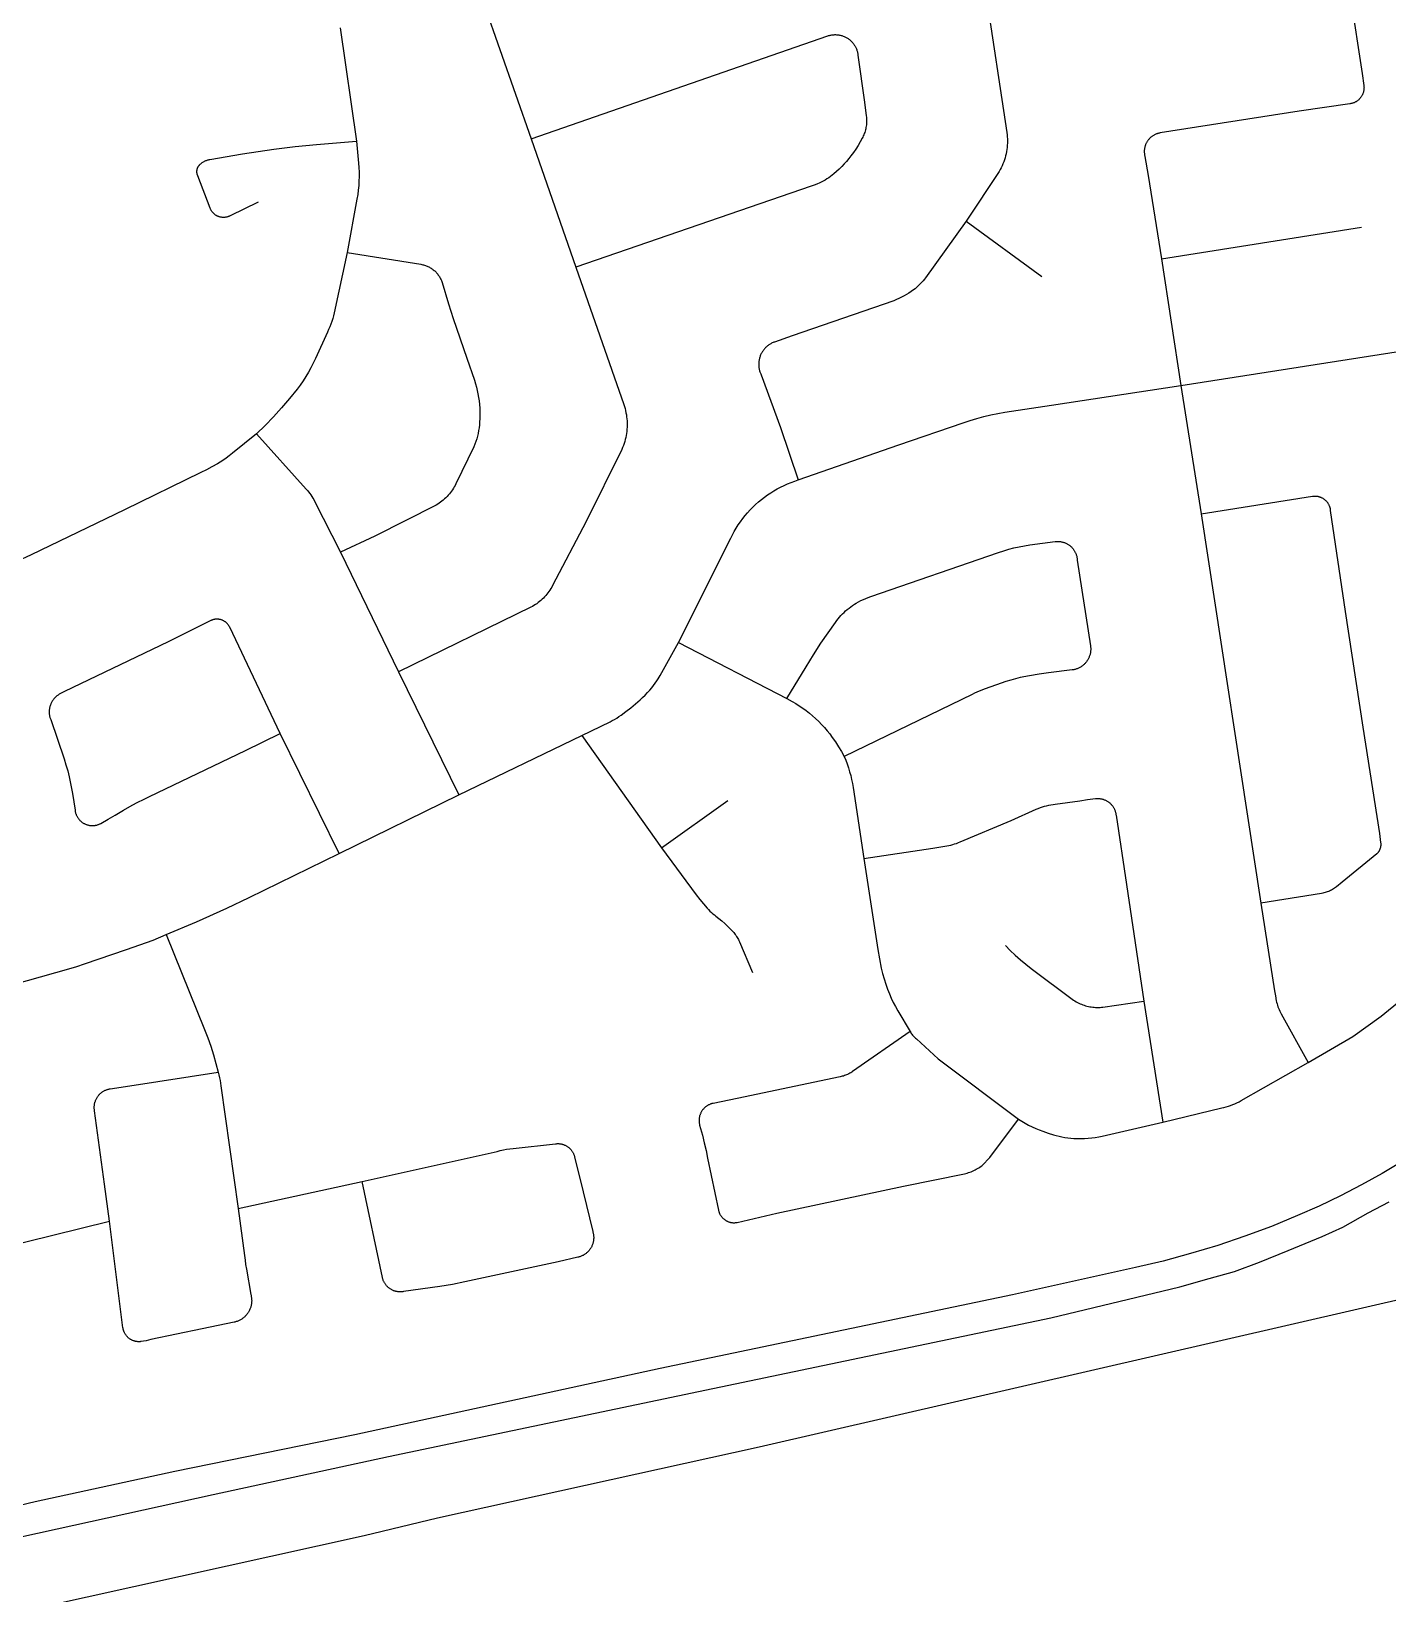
# Model space of a CAD drawing. Header units: inches. Extents: x 326453 to 344102, y 4677180 to 4689621.
# Drawn here: x 342122 to 343051, y 4684364 to 4685435 of the extents above; entities that cross this region are included whole.
import ezdxf

# ---------------------------------------------------------------- set-up
doc = ezdxf.new("R2010")
doc.units = ezdxf.units.IN
doc.header["$MEASUREMENT"] = 0
doc.layers.add('Street_Centreline', color=7, linetype='Continuous')

msp = doc.modelspace()

# ---------------------------------------------------------------- linework, layer by layer
at = {"layer": 'Street_Centreline'}
for p, q in [((342432.032, 4685452.822), (342464.2036, 4685361.1516)), ((342333.38, 4685437.1656), (342344.4979, 4685359.5758)), ((342464.2036, 4685361.1516), (342494.6827, 4685273.224)), ((342762.1961, 4685304.6384), (342814.0327, 4685266.8272)), ((342895.9964, 4685278.9508), (343032.9939, 4685300.5646)), ((342895.9964, 4685278.9508), (342909.1884, 4685192.0452)), ((342909.1884, 4685192.0452), (343080.9186, 4685218.9087)), ((342909.1884, 4685192.0452), (342923.0387, 4685104.2061)), ((342923.0387, 4685104.2061), (342964.049, 4684837.6146)), ((342333.5727, 4685077.909), (342373.2097, 4684995.9173)), ((342565.036, 4685015.9908), (342639.3914, 4684977.6542)), ((342373.2097, 4684995.9173), (342414.7488, 4684911.6456)), ((342332.6032, 4684871.649), (342292.2438, 4684953.7929)), ((342414.7488, 4684911.6456), (342498.9724, 4684952.4135)), ((342498.9724, 4684952.4135), (342553.416, 4684875.4123)), ((342332.6032, 4684871.649), (342414.7488, 4684911.6456)), ((342553.416, 4684875.4123), (342598.8614, 4684907.8787)), ((342883.8242, 4684770.2869), (342896.9713, 4684687.3991)), ((342620.3477, 4684465.1136), (343518.4096, 4684672.169)), ((342263.5059, 4684628.3954), (342348.4793, 4684646.7374)), ((342085.2819, 4684597.341), (342175.3448, 4684619.6608))]:
    msp.add_line(p, q, dxfattribs=at)
for points in [[(342761.1479, 4685555.7912), (342790.0187, 4685365.398), (342790.1901, 4685363.9565), (342790.3118, 4685362.5099), (342790.3836, 4685361.0599), (342790.4055, 4685359.6084), (342790.3773, 4685358.1569), (342790.2991, 4685356.7073), (342790.1711, 4685355.2612), (342789.9933, 4685353.8204), (342789.7661, 4685352.3866), (342789.4895, 4685350.9615), (342789.1641, 4685349.5467), (342788.7901, 4685348.144), (342788.368, 4685346.755), (342787.8983, 4685345.3813), (342787.3816, 4685344.0247), (342786.8185, 4685342.6866), (342786.2096, 4685341.3688), (342785.5557, 4685340.0727), (342784.8576, 4685338.7999), (342762.1961, 4685304.6384)], [(343017.4715, 4685510.2631), (343033.4487, 4685405.9584), (343034.5788, 4685397.6324), (343034.6237, 4685397.252), (343034.6555, 4685396.8703), (343034.6741, 4685396.4877), (343034.6795, 4685396.1046), (343034.6716, 4685395.7217), (343034.6506, 4685395.3392), (343034.6163, 4685394.9577), (343034.5689, 4685394.5776), (343034.5083, 4685394.1993), (343034.4348, 4685393.8234), (343034.3483, 4685393.4502), (343034.249, 4685393.0803), (343034.137, 4685392.7139), (343034.0124, 4685392.3517), (343033.8753, 4685391.994), (343033.726, 4685391.6413), (343033.5646, 4685391.2939), (343033.3913, 4685390.9523), (343033.2063, 4685390.6168), (343033.0098, 4685390.288), (343032.8021, 4685389.9661), (343032.5834, 4685389.6517), (343032.354, 4685389.3449), (343032.1141, 4685389.0463), (343031.864, 4685388.7561), (343031.6041, 4685388.4747), (343031.3346, 4685388.2025), (343031.0559, 4685387.9397), (343030.7683, 4685387.6867), (343030.4721, 4685387.4438), (343030.1677, 4685387.2113), (343029.8555, 4685386.9894), (343029.5357, 4685386.7784), (343029.2089, 4685386.5786), (343028.8754, 4685386.3902), (343028.5355, 4685386.2134), (343028.1898, 4685386.0485), (343027.8386, 4685385.8956), (343027.4823, 4685385.7549), (343027.1214, 4685385.6266), (343026.7562, 4685385.5109), (343026.3873, 4685385.4078), (343026.015, 4685385.3175), (343025.6399, 4685385.2402), (343025.2622, 4685385.1758), (343024.8826, 4685385.1245), (342990.3205, 4685380.0432), (342895.0512, 4685365.1374), (342894.6163, 4685365.0617), (342894.1843, 4685364.9711), (342893.7556, 4685364.8658), (342893.3307, 4685364.7459), (342892.9103, 4685364.6114), (342892.4947, 4685364.4627), (342892.0844, 4685364.2998), (342891.6799, 4685364.1229), (342891.2818, 4685363.9323), (342890.8904, 4685363.7282), (342890.5062, 4685363.5107), (342890.1297, 4685363.2802), (342889.7613, 4685363.037), (342889.4015, 4685362.7813), (342889.0507, 4685362.5134), (342888.7092, 4685362.2336), (342888.3775, 4685361.9423), (342888.056, 4685361.6398), (342887.7451, 4685361.3265), (342887.4451, 4685361.0027), (342887.1563, 4685360.6688), (342886.8792, 4685360.3252), (342886.614, 4685359.9723), (342886.361, 4685359.6105), (342886.1206, 4685359.2403), (342885.893, 4685358.8621), (342885.6785, 4685358.4763), (342885.4773, 4685358.0833), (342885.2898, 4685357.6837), (342885.116, 4685357.2779), (342884.9562, 4685356.8664), (342884.8107, 4685356.4497), (342884.6795, 4685356.0282), (342884.5628, 4685355.6024), (342884.4608, 4685355.173), (342884.3735, 4685354.7402), (342884.3012, 4685354.3048), (342884.2437, 4685353.8671), (342884.2014, 4685353.4277), (342884.1741, 4685352.9871), (342884.1619, 4685352.5458), (342884.1648, 4685352.1044), (342884.1829, 4685351.6633), (342884.2161, 4685351.2232), (342884.2643, 4685350.7844), (342884.3275, 4685350.3475), (342884.4057, 4685349.913), (342884.4987, 4685349.4815), (342884.6065, 4685349.0534), (342886.7767, 4685335.9321), (342895.9964, 4685278.9508)], [(342464.2036, 4685361.1516), (342667.4253, 4685431.6392), (342667.9382, 4685431.8071), (342668.4565, 4685431.9572), (342668.9797, 4685432.0892), (342669.5072, 4685432.203), (342670.0383, 4685432.2984), (342670.5724, 4685432.3754), (342671.1088, 4685432.4338), (342671.647, 4685432.4735), (342672.1862, 4685432.4946), (342672.7258, 4685432.4969), (342673.2652, 4685432.4806), (342673.8036, 4685432.4455), (342674.3406, 4685432.3918), (342674.8753, 4685432.3195), (342675.4073, 4685432.2287), (342675.9357, 4685432.1195), (342676.4601, 4685431.9921), (342676.9797, 4685431.8465), (342677.4939, 4685431.683), (342678.0022, 4685431.5018), (342678.5039, 4685431.3031), (342678.9984, 4685431.0871), (342679.4851, 4685430.854), (342679.9634, 4685430.6043), (342680.4328, 4685430.338), (342680.8927, 4685430.0557), (342681.3425, 4685429.7576), (342681.7816, 4685429.4441), (342682.2097, 4685429.1155), (342682.6261, 4685428.7723), (342683.0304, 4685428.4149), (342683.422, 4685428.0436), (342683.8005, 4685427.659), (342684.1654, 4685427.2615), (342684.5163, 4685426.8516), (342684.8528, 4685426.4298), (342685.1745, 4685425.9965), (342685.481, 4685425.5523), (342685.7718, 4685425.0978), (342686.0468, 4685424.6335), (342686.3054, 4685424.1599), (342686.5475, 4685423.6777), (342686.7728, 4685423.1873), (342686.9808, 4685422.6894), (342687.1715, 4685422.1846), (342687.3446, 4685421.6735), (342687.4998, 4685421.1567), (342687.6371, 4685420.6348), (342687.7561, 4685420.1085), (342687.8568, 4685419.5784), (342687.9391, 4685419.0451), (342688.0028, 4685418.5092), (342692.6157, 4685386.1644), (342693.7622, 4685376.793), (342693.8539, 4685375.9218), (342693.9159, 4685375.0479), (342693.9483, 4685374.1725), (342693.951, 4685373.2965), (342693.924, 4685372.4208), (342693.8673, 4685371.5466), (342693.7811, 4685370.6748), (342693.6653, 4685369.8065), (342693.5201, 4685368.9425), (342693.3458, 4685368.084), (342693.1425, 4685367.2319), (342692.9103, 4685366.3872), (342692.6497, 4685365.5508), (342692.3609, 4685364.7237), (342692.0442, 4685363.9069), (342691.7001, 4685363.1013), (342691.3288, 4685362.3079), (342690.9308, 4685361.5274), (342689.5492, 4685359.0255), (342688.0884, 4685356.5689), (342686.5497, 4685354.1604), (342684.9349, 4685351.8023), (342683.2454, 4685349.497), (342681.7431, 4685347.5787), (342680.1801, 4685345.7094), (342678.5582, 4685343.8911), (342676.8791, 4685342.1255), (342675.1443, 4685340.4145), (342673.3557, 4685338.7599), (342671.5152, 4685337.1632), (342670.3686, 4685336.2327), (342669.1915, 4685335.3412), (342667.985, 4685334.4898), (342666.7506, 4685333.6793), (342665.4897, 4685332.9109), (342664.2037, 4685332.1852), (342662.894, 4685331.5031), (342661.5621, 4685330.8654), (342660.2096, 4685330.2729), (342658.8379, 4685329.7261), (342657.4487, 4685329.2257), (342656.0434, 4685328.7722), (342494.6827, 4685273.224)], [(342277.1392, 4685317.8389), (342257.933, 4685308.386), (342257.6338, 4685308.2349), (342257.3294, 4685308.0943), (342257.0204, 4685307.9642), (342256.7071, 4685307.8448), (342256.3899, 4685307.7364), (342256.0691, 4685307.6389), (342255.7452, 4685307.5526), (342255.4184, 4685307.4776), (342255.0893, 4685307.4138), (342254.7581, 4685307.3614), (342254.4254, 4685307.3205), (342254.0914, 4685307.2912), (342253.7566, 4685307.2733), (342253.4214, 4685307.2671), (342253.0862, 4685307.2724), (342252.7513, 4685307.2892), (342252.4173, 4685307.3176), (342252.0844, 4685307.3576), (342251.7531, 4685307.409), (342251.4238, 4685307.4718), (342251.0968, 4685307.5459), (342250.7726, 4685307.6313), (342250.4515, 4685307.7278), (342250.134, 4685307.8353), (342249.8203, 4685307.9537), (342249.511, 4685308.0829), (342249.2062, 4685308.2227), (342248.9065, 4685308.3729), (342248.6122, 4685308.5334), (342248.3235, 4685308.704), (342248.0409, 4685308.8844), (342247.7647, 4685309.0744), (342247.4953, 4685309.2739), (342247.2329, 4685309.4825), (342246.9778, 4685309.7001), (342246.7304, 4685309.9264), (342246.491, 4685310.1611), (342246.2598, 4685310.4038), (342246.0371, 4685310.6545), (342245.8232, 4685310.9126), (342245.6183, 4685311.178), (342245.4228, 4685311.4503), (342245.2367, 4685311.7292), (342245.0604, 4685312.0144), (342244.894, 4685312.3054), (342244.7378, 4685312.6021), (342244.5919, 4685312.9039), (342244.4565, 4685313.2106), (342244.3317, 4685313.5218), (342235.8367, 4685335.8247), (342235.7421, 4685336.0382), (342235.6549, 4685336.2548), (342235.5752, 4685336.4743), (342235.5031, 4685336.6964), (342235.4387, 4685336.9209), (342235.3821, 4685337.1474), (342235.3333, 4685337.3758), (342235.2924, 4685337.6057), (342235.2594, 4685337.8369), (342235.2344, 4685338.069), (342235.2174, 4685338.3019), (342235.2085, 4685338.5353), (342235.2076, 4685338.7688), (342235.2147, 4685339.0022), (342235.2299, 4685339.2352), (342235.2531, 4685339.4676), (342235.2843, 4685339.699), (342235.3234, 4685339.9292), (342235.3705, 4685340.1579), (342235.4254, 4685340.3849), (342235.4881, 4685340.6098), (342235.5584, 4685340.8325), (342235.6365, 4685341.0526), (342235.722, 4685341.2699), (342235.815, 4685341.4841), (342235.9153, 4685341.6949), (342236.0228, 4685341.9022), (342236.1374, 4685342.1057), (342236.2589, 4685342.3051), (342236.3872, 4685342.5002), (342236.5222, 4685342.6908), (342236.6636, 4685342.8766), (342236.8114, 4685343.0574), (342236.9653, 4685343.233), (342237.1251, 4685343.4032), (342237.2907, 4685343.5679), (342237.4619, 4685343.7267), (342237.8127, 4685344.0304), (342238.1736, 4685344.3221), (342238.5441, 4685344.6013), (342238.924, 4685344.8679), (342239.3126, 4685345.1213), (342239.7097, 4685345.3615), (342240.1146, 4685345.588), (342240.527, 4685345.8006), (342240.9464, 4685345.9991), (342241.3723, 4685346.1833), (342241.8042, 4685346.3529), (342242.2417, 4685346.5077), (342242.6841, 4685346.6476), (342243.131, 4685346.7724), (342243.5819, 4685346.8819), (342244.0362, 4685346.9761), (342266.4927, 4685350.8163), (342287.9634, 4685354.09), (342302.5006, 4685355.7826), (342317.0681, 4685357.1918), (342344.4979, 4685359.5758)], [(342344.4979, 4685359.5758), (342345.9034, 4685344.471), (342346.1474, 4685341.3943), (342346.284, 4685338.311), (342346.3131, 4685335.2248), (342346.2347, 4685332.1395), (342346.0488, 4685329.0588), (342345.7556, 4685325.9865), (342345.3556, 4685322.9262), (342344.8493, 4685319.8817), (342338.0936, 4685283.2244)], [(342762.1961, 4685304.6384), (342734.3326, 4685265.9736), (342733.5502, 4685264.9266), (342732.7321, 4685263.9073), (342731.8792, 4685262.9169), (342730.9926, 4685261.9565), (342730.0732, 4685261.0274), (342729.1223, 4685260.1307), (342728.141, 4685259.2674), (342727.1304, 4685258.4385), (342726.0917, 4685257.6451), (342724.5165, 4685256.5251), (342722.9044, 4685255.4589), (342721.2572, 4685254.4478), (342719.5767, 4685253.4929), (342717.8649, 4685252.5954), (342716.1238, 4685251.7562), (342714.3553, 4685250.9763), (342712.5615, 4685250.2566), (342642.9779, 4685226.1588), (342630.8935, 4685221.9332), (342630.3699, 4685221.7399), (342629.8532, 4685221.5287), (342629.3441, 4685221.2998), (342628.8432, 4685221.0535), (342628.3511, 4685220.7901), (342627.8684, 4685220.5099), (342627.3956, 4685220.2133), (342626.9333, 4685219.9005), (342626.482, 4685219.572), (342626.0423, 4685219.2281), (342625.6148, 4685218.8693), (342625.1998, 4685218.4959), (342624.798, 4685218.1085), (342624.4097, 4685217.7075), (342624.0355, 4685217.2933), (342623.6758, 4685216.8665), (342623.331, 4685216.4276), (342623.0016, 4685215.977), (342622.6878, 4685215.5154), (342622.3902, 4685215.0432), (342622.1089, 4685214.561), (342621.8445, 4685214.0695), (342621.5972, 4685213.5691), (342621.3672, 4685213.0605), (342621.1549, 4685212.5443), (342620.9605, 4685212.021), (342620.7843, 4685211.4914), (342620.6264, 4685210.956), (342620.487, 4685210.4155), (342620.3663, 4685209.8706), (342620.2645, 4685209.3218), (342620.1817, 4685208.7698), (342620.1179, 4685208.2152), (342620.0733, 4685207.6589), (342620.0479, 4685207.1013), (342620.0416, 4685206.5431), (342620.0547, 4685205.9851), (342620.0869, 4685205.4279), (342620.1383, 4685204.8721), (342620.2089, 4685204.3184), (342620.2984, 4685203.7674), (342620.4069, 4685203.2199), (342620.5342, 4685202.6764), (342620.6802, 4685202.1377), (342620.8446, 4685201.6043), (342621.0273, 4685201.0768), (342621.228, 4685200.556), (342621.4466, 4685200.0424), (342621.6828, 4685199.5367), (342634.8826, 4685163.3786), (342647.1926, 4685127.4652)], [(342338.0936, 4685283.2244), (342329.1846, 4685241.8408), (342328.7322, 4685239.9054), (342328.2121, 4685237.987), (342327.625, 4685236.088), (342326.9715, 4685234.2109), (342326.2524, 4685232.3579), (342325.4687, 4685230.5313), (342324.6214, 4685228.7333), (342316.4433, 4685210.6041), (342314.9485, 4685207.434), (342313.3476, 4685204.3161), (342311.6425, 4685201.2539), (342309.8351, 4685198.2509), (342307.9276, 4685195.3106), (342305.922, 4685192.4362), (342303.8207, 4685189.6311), (342298.6438, 4685183.1625), (342293.2737, 4685176.8535), (342287.7151, 4685170.7098), (342281.9732, 4685164.7371), (342276.0533, 4685158.9408)], [(342338.0936, 4685283.2244), (342388.6926, 4685275.1606), (342389.3071, 4685275.0518), (342389.9174, 4685274.9219), (342390.523, 4685274.7712), (342391.123, 4685274.5997), (342391.7167, 4685274.4077), (342392.3035, 4685274.1954), (342392.8827, 4685273.963), (342393.4535, 4685273.7109), (342394.0153, 4685273.4393), (342394.5675, 4685273.1486), (342395.1093, 4685272.839), (342395.6401, 4685272.511), (342396.1594, 4685272.165), (342396.6665, 4685271.8012), (342397.1608, 4685271.4203), (342397.6417, 4685271.0226), (342398.1086, 4685270.6087), (342398.561, 4685270.1789), (342398.9984, 4685269.7338), (342399.4202, 4685269.2739), (342399.826, 4685268.7998), (342400.2152, 4685268.3121), (342400.5874, 4685267.8112), (342400.9422, 4685267.2979), (342401.2791, 4685266.7726), (342401.5978, 4685266.2361), (342401.8979, 4685265.689), (342402.1789, 4685265.1318), (342402.4407, 4685264.5653), (342402.6828, 4685263.9902), (342402.905, 4685263.4071), (342403.107, 4685262.8167), (342407.5432, 4685248.1073), (342409.1293, 4685243.0463), (342410.8243, 4685238.0207), (342420.0932, 4685210.9592), (342425.2678, 4685195.7156), (342426.0091, 4685193.4045), (342426.6722, 4685191.0698), (342427.2562, 4685188.7141), (342427.7606, 4685186.3401), (342428.1846, 4685183.9504), (342428.528, 4685181.5478), (342428.7902, 4685179.135), (342428.9709, 4685176.7147), (342429.0701, 4685174.2897), (342429.0874, 4685171.8627), (342429.023, 4685169.4365), (342428.877, 4685167.0139), (342428.6968, 4685165.0928), (342428.4536, 4685163.1786), (342428.1475, 4685161.2735), (342427.7791, 4685159.3794), (342427.3485, 4685157.4985), (342426.8564, 4685155.6328), (342426.3032, 4685153.7842), (342425.6896, 4685151.9548), (342425.0161, 4685150.1466), (342412.6301, 4685124.8071), (342412.0922, 4685123.7529), (342411.5184, 4685122.7177), (342410.9094, 4685121.7029), (342410.2659, 4685120.7096), (342409.5887, 4685119.739), (342408.8786, 4685118.7922), (342408.1363, 4685117.8704), (342407.3629, 4685116.9745), (342406.5591, 4685116.1058), (342405.726, 4685115.2651), (342404.8646, 4685114.4536), (342403.9757, 4685113.6721), (342403.0606, 4685112.9216), (342402.1202, 4685112.203), (342401.1557, 4685111.5171), (342400.1683, 4685110.8647), (342399.159, 4685110.2466), (342356.9974, 4685088.9253), (342333.5727, 4685077.909)], [(342494.6827, 4685273.224), (342527.6112, 4685179.0328), (342528.0597, 4685177.6747), (342528.4609, 4685176.3019), (342528.8144, 4685174.9161), (342529.1196, 4685173.5189), (342529.3763, 4685172.1119), (342529.584, 4685170.6969), (342529.7427, 4685169.2755), (342529.852, 4685167.8495), (342529.9119, 4685166.4205), (342529.9222, 4685164.9904), (342529.883, 4685163.5607), (342529.7943, 4685162.1333), (342529.6563, 4685160.7098), (342529.469, 4685159.2919), (342529.2327, 4685157.8814), (342528.9477, 4685156.4798), (342528.6144, 4685155.089), (342528.233, 4685153.7106), (342527.8042, 4685152.3462), (342527.3284, 4685150.9975), (342526.8061, 4685149.6661), (342526.2381, 4685148.3535), (342501.819, 4685099.0354), (342478.8393, 4685055.0333), (342478.2747, 4685053.9955), (342477.6755, 4685052.9773), (342477.0422, 4685051.9801), (342476.3755, 4685051.0047), (342475.6762, 4685050.0525), (342474.9452, 4685049.1245), (342474.1832, 4685048.2217), (342473.3911, 4685047.3451), (342472.5698, 4685046.4958), (342471.7204, 4685045.6748), (342470.8436, 4685044.883), (342469.9406, 4685044.1212), (342469.0124, 4685043.3904), (342468.06, 4685042.6914), (342467.0845, 4685042.025), (342466.087, 4685041.3919), (342465.0687, 4685040.7929), (342464.0308, 4685040.2287), (342373.2097, 4684995.9173)], [(342647.1926, 4685127.4651), (342716.062, 4685151.569), (342760.1592, 4685166.6307), (342764.793, 4685168.1906), (342769.473, 4685169.6057), (342774.1948, 4685170.8745), (342778.9537, 4685171.9958), (342783.7453, 4685172.9686), (342788.5647, 4685173.7919), (342820.5271, 4685178.7416), (342909.1884, 4685192.0452)], [(342276.0533, 4685158.9408), (342259.59, 4685145.688), (342257.4221, 4685144.0067), (342255.1978, 4685142.4007), (342252.9197, 4685140.872), (342249.2575, 4685138.5886), (342245.5225, 4685136.4264), (342241.7187, 4685134.3877), (342237.8501, 4685132.4747), (342185.6003, 4685106.9123), (342121.6576, 4685076.1069), (342111.8555, 4685071.5792), (342101.9116, 4685067.3723), (342091.8362, 4685063.4904), (342081.6402, 4685059.9378), (342071.3341, 4685056.7181), (342060.929, 4685053.8349), (341973.2945, 4685028.8581), (341868.0357, 4684998.2287), (341823.3216, 4684985.115)], [(342276.0533, 4685158.9408), (342310.0748, 4685121.2045), (342310.9087, 4685120.248), (342311.7104, 4685119.2644), (342312.4791, 4685118.2547), (342313.2138, 4685117.22), (342313.9137, 4685116.1615), (342314.5781, 4685115.0803), (342315.2062, 4685113.9777), (342315.7973, 4685112.8548), (342333.5727, 4685077.909)], [(342565.036, 4685015.9908), (342600.9324, 4685087.5812), (342602.1016, 4685089.9246), (342603.351, 4685092.2264), (342604.6789, 4685094.4837), (342606.0839, 4685096.6938), (342607.5642, 4685098.8543), (342609.1181, 4685100.9624), (342610.7438, 4685103.0157), (342612.4392, 4685105.0118), (342614.2025, 4685106.9482), (342616.0314, 4685108.8227), (342617.9239, 4685110.6331), (342619.8776, 4685112.3771), (342621.8903, 4685114.0528), (342623.9596, 4685115.6581), (342626.0829, 4685117.1911), (342628.2579, 4685118.65), (342630.4818, 4685120.0331), (342632.7521, 4685121.3387), (342635.066, 4685122.5653), (342637.4209, 4685123.7114), (342639.8138, 4685124.7757), (342642.242, 4685125.7568), (342644.7026, 4685126.6536), (342647.1926, 4685127.4652)], [(342923.0387, 4685104.2061), (342999.3276, 4685116.2788), (342999.6895, 4685116.3297), (343000.0528, 4685116.3682), (343000.4173, 4685116.3942), (343000.7825, 4685116.4076), (343001.1479, 4685116.4086), (343001.5131, 4685116.397), (343001.8778, 4685116.3729), (343002.2413, 4685116.3363), (343002.6034, 4685116.2872), (343002.9637, 4685116.2258), (343003.3216, 4685116.152), (343003.6767, 4685116.066), (343004.0287, 4685115.9679), (343004.3771, 4685115.8577), (343004.7216, 4685115.7357), (343005.0616, 4685115.6019), (343005.3969, 4685115.4566), (343005.7269, 4685115.2998), (343006.0515, 4685115.1318), (343006.37, 4685114.9528), (343006.6822, 4685114.7629), (343006.9878, 4685114.5625), (343007.2862, 4685114.3517), (343007.5773, 4685114.1308), (343007.8606, 4685113.9), (343008.1359, 4685113.6596), (343008.4027, 4685113.41), (343008.6608, 4685113.1513), (343008.9099, 4685112.884), (343009.1497, 4685112.6082), (343009.3799, 4685112.3244), (343009.6002, 4685112.0329), (343009.8104, 4685111.734), (343010.0102, 4685111.428), (343010.1994, 4685111.1154), (343010.3777, 4685110.7964), (343010.545, 4685110.4716), (343010.7011, 4685110.1412), (343010.8457, 4685109.8056), (343010.9788, 4685109.4653), (343011.1001, 4685109.1206), (343011.2095, 4685108.7719), (343011.3069, 4685108.4197), (343011.3921, 4685108.0644), (343011.4651, 4685107.7064), (343011.5258, 4685107.346), (343011.5741, 4685106.9838), (343011.61, 4685106.6201), (343021.858, 4685037.3145), (343033.8772, 4684958.136), (343045.2417, 4684885.1725), (343046.0913, 4684878.9666), (343046.1284, 4684878.6559), (343046.1547, 4684878.3441), (343046.1702, 4684878.0315), (343046.1748, 4684877.7186), (343046.1686, 4684877.4058), (343046.1516, 4684877.0933), (343046.1238, 4684876.7816), (343046.0852, 4684876.4711), (343046.0359, 4684876.1621), (343045.9759, 4684875.855), (343045.9053, 4684875.5501), (343045.8242, 4684875.2479), (343045.7327, 4684874.9487), (343045.6309, 4684874.6528), (343045.5189, 4684874.3606), (343045.3969, 4684874.0724), (343045.2649, 4684873.7887), (343045.1232, 4684873.5097), (343044.972, 4684873.2358), (343044.8113, 4684872.9672), (343044.6415, 4684872.7044), (343044.4626, 4684872.4477), (343044.275, 4684872.1972), (343044.0788, 4684871.9535), (343043.8743, 4684871.7166), (343043.6617, 4684871.487), (343043.4413, 4684871.2649), (343019.7755, 4684851.795), (343015.7718, 4684848.6784), (343015.1328, 4684848.1987), (343014.4775, 4684847.7416), (343013.8067, 4684847.3075), (343013.1211, 4684846.8972), (343012.4216, 4684846.511), (343011.709, 4684846.1494), (343010.9843, 4684845.8129), (343010.2483, 4684845.5019), (343009.5019, 4684845.2168), (343008.746, 4684844.9578), (343007.9816, 4684844.7254), (343007.2095, 4684844.5198), (343006.4306, 4684844.3412), (343005.6461, 4684844.1899), (342964.049, 4684837.6146)], [(342639.3914, 4684977.6542), (342652.4774, 4684999.3846), (342657.4955, 4685007.5302), (342662.6772, 4685015.5727), (342672.6221, 4685029.8487), (342673.5056, 4685031.0736), (342674.429, 4685032.2686), (342675.3912, 4685033.4326), (342676.3913, 4685034.5643), (342677.4281, 4685035.6625), (342678.5005, 4685036.7258), (342679.6073, 4685037.7534), (342680.7474, 4685038.7438), (342681.9195, 4685039.6963), (342683.1223, 4685040.6096), (342684.3545, 4685041.4827), (342685.6148, 4685042.3149), (342686.9019, 4685043.1051), (342688.4778, 4685044), (342690.0845, 4685044.8385), (342691.7199, 4685045.6195), (342693.382, 4685046.3422), (342695.0686, 4685047.0055), (342696.7776, 4685047.6087), (342784.3688, 4685077.8178), (342787.8534, 4685078.9568), (342791.373, 4685079.9825), (342794.924, 4685080.8938), (342798.5026, 4685081.6897), (342802.1051, 4685082.3694), (342805.7276, 4685082.9321), (342823.1949, 4685085.2265), (342823.6544, 4685085.2788), (342824.1155, 4685085.3151), (342824.5776, 4685085.3353), (342825.0401, 4685085.3395), (342825.5024, 4685085.3276), (342825.9641, 4685085.2997), (342826.4245, 4685085.2558), (342826.8831, 4685085.1959), (342827.3393, 4685085.1201), (342827.7927, 4685085.0285), (342828.2426, 4685084.9213), (342828.6885, 4685084.7984), (342829.1298, 4685084.6602), (342829.5661, 4685084.5068), (342829.9968, 4685084.3382), (342830.4214, 4685084.1548), (342830.8394, 4685083.9568), (342831.2503, 4685083.7444), (342831.6535, 4685083.5179), (342832.0486, 4685083.2775), (342832.4351, 4685083.0235), (342832.8126, 4685082.7563), (342833.1806, 4685082.4761), (342833.5386, 4685082.1833), (342833.8862, 4685081.8782), (342834.223, 4685081.5613), (342834.5487, 4685081.2328), (342834.8627, 4685080.8933), (342835.1647, 4685080.543), (342835.4544, 4685080.1825), (342835.7314, 4685079.8121), (342835.9954, 4685079.4324), (342836.2461, 4685079.0437), (342836.4831, 4685078.6465), (342836.7061, 4685078.2413), (342836.915, 4685077.8287), (342837.1094, 4685077.409), (342837.2891, 4685076.9828), (342837.4539, 4685076.5507), (342837.6036, 4685076.1131), (342837.738, 4685075.6706), (342837.857, 4685075.2236), (342837.9603, 4685074.7728), (342838.048, 4685074.3187), (342838.1199, 4685073.8618), (342838.1758, 4685073.4027), (342838.2157, 4685072.9419), (342838.2397, 4685072.4801), (342847.3208, 4685013.8214), (342847.3889, 4685013.3243), (342847.4397, 4685012.8252), (342847.4731, 4685012.3246), (342847.4891, 4685011.8232), (342847.4876, 4685011.3215), (342847.4686, 4685010.8201), (342847.4322, 4685010.3197), (342847.3785, 4685009.8209), (342847.3074, 4685009.3243), (342847.2191, 4685008.8304), (342847.1136, 4685008.3399), (342846.9912, 4685007.8534), (342846.8519, 4685007.3714), (342846.6959, 4685006.8946), (342846.5234, 4685006.4235), (342846.3347, 4685005.9586), (342846.1299, 4685005.5006), (342845.9092, 4685005.0501), (342845.6731, 4685004.6074), (342845.4217, 4685004.1733), (342845.1553, 4685003.7481), (342844.8743, 4685003.3325), (342844.579, 4685002.9269), (342844.2698, 4685002.5318), (342843.947, 4685002.1477), (342843.6111, 4685001.7751), (342843.2624, 4685001.4144), (342842.9013, 4685001.0661), (342842.5284, 4685000.7305), (342842.144, 4685000.4081), (342841.7486, 4685000.0992), (342841.3428, 4684999.8043), (342840.9269, 4684999.5237), (342840.5015, 4684999.2577), (342840.0671, 4684999.0067), (342839.6242, 4684998.771), (342839.1734, 4684998.5508), (342838.7152, 4684998.3464), (342838.2502, 4684998.1581), (342837.7789, 4684997.9861), (342837.3019, 4684997.8305), (342836.8198, 4684997.6917), (342836.3332, 4684997.5697), (342835.8426, 4684997.4647), (342835.3487, 4684997.3769), (342834.8519, 4684997.3063), (342818.6345, 4684995.3214), (342812.1193, 4684994.4289), (342805.6369, 4684993.3234), (342799.1942, 4684992.006), (342795.9116, 4684991.229), (342792.6526, 4684990.3582), (342789.4199, 4684989.3942), (342786.2162, 4684988.3379), (342783.0442, 4684987.1902), (342774.5819, 4684984.1035), (342772.8699, 4684983.4726), (342771.1777, 4684982.7907), (342769.5066, 4684982.0584), (342767.8582, 4684981.2763), (342766.2341, 4684980.4451), (342678.5759, 4684938.0588)], [(342292.2438, 4684953.7929), (342257.6704, 4685026.5516), (342257.522, 4685026.8505), (342257.3635, 4685027.144), (342257.1949, 4685027.4319), (342257.0165, 4685027.7138), (342256.8285, 4685027.9894), (342256.6311, 4685028.2583), (342256.4245, 4685028.5203), (342256.2091, 4685028.775), (342255.985, 4685029.0222), (342255.7525, 4685029.2615), (342255.5119, 4685029.4926), (342255.2635, 4685029.7153), (342255.0075, 4685029.9293), (342254.7444, 4685030.1343), (342254.4743, 4685030.3302), (342254.1976, 4685030.5166), (342253.9147, 4685030.6934), (342253.6259, 4685030.8604), (342253.3314, 4685031.0173), (342253.0318, 4685031.1639), (342252.7272, 4685031.3002), (342252.4182, 4685031.4258), (342252.105, 4685031.5408), (342251.788, 4685031.6449), (342251.4677, 4685031.738), (342251.1443, 4685031.82), (342250.8183, 4685031.8908), (342250.49, 4685031.9503), (342250.1599, 4685031.9985), (342249.8283, 4685032.0353), (342249.4956, 4685032.0606), (342249.1623, 4685032.0745), (342248.8287, 4685032.0768), (342248.4952, 4685032.0677), (342248.1622, 4685032.0471), (342247.8301, 4685032.015), (342247.4994, 4685031.9715), (342247.1703, 4685031.9166), (342246.8433, 4685031.8504), (342246.5188, 4685031.773), (342246.1971, 4685031.6845), (342245.8787, 4685031.5849), (342245.5639, 4685031.4744), (342245.2531, 4685031.3531), (342244.9467, 4685031.2212), (342244.645, 4685031.0788), (342215.4758, 4685016.6401), (342144.6278, 4684982.4958), (342141.8304, 4684981.0959), (342141.3987, 4684980.8704), (342140.975, 4684980.6302), (342140.5598, 4684980.3754), (342140.1537, 4684980.1064), (342139.7571, 4684979.8236), (342139.3706, 4684979.5273), (342138.9945, 4684979.2177), (342138.6293, 4684978.8954), (342138.2755, 4684978.5606), (342137.9335, 4684978.2138), (342137.6037, 4684977.8553), (342137.2864, 4684977.4857), (342136.9821, 4684977.1054), (342136.6911, 4684976.7148), (342136.4138, 4684976.3143), (342136.1505, 4684975.9045), (342135.9016, 4684975.4859), (342135.6672, 4684975.0588), (342135.4478, 4684974.624), (342135.2435, 4684974.1818), (342135.0545, 4684973.7329), (342134.8813, 4684973.2776), (342134.7238, 4684972.8167), (342134.5824, 4684972.3506), (342134.4572, 4684971.8799), (342134.3483, 4684971.4051), (342134.2559, 4684970.9268), (342134.1801, 4684970.4457), (342134.1209, 4684969.9622), (342134.0785, 4684969.477), (342134.0529, 4684968.9905), (342134.0441, 4684968.5035), (342134.0521, 4684968.0165), (342134.077, 4684967.5301), (342134.1186, 4684967.0447), (342134.177, 4684966.5612), (342134.2521, 4684966.0799), (342134.3438, 4684965.6015), (342134.4519, 4684965.1266), (342134.5764, 4684964.6557), (342134.7171, 4684964.1893), (342134.8738, 4684963.7281), (342135.0463, 4684963.2726), (342144.197, 4684936.4589), (342145.5161, 4684932.3667), (342146.6949, 4684928.2318), (342147.732, 4684924.0592), (342148.958, 4684918.3914), (342150.0301, 4684912.6925), (342150.9474, 4684906.9666), (342151.7094, 4684901.218), (342151.766, 4684900.8037), (342151.837, 4684900.3916), (342151.9224, 4684899.9822), (342152.022, 4684899.5761), (342152.1358, 4684899.1737), (342152.2636, 4684898.7755), (342152.4051, 4684898.382), (342152.5604, 4684897.9937), (342152.7291, 4684897.6111), (342152.9111, 4684897.2346), (342153.1061, 4684896.8647), (342153.314, 4684896.5018), (342153.5344, 4684896.1465), (342153.7671, 4684895.799), (342154.0117, 4684895.4599), (342154.2681, 4684895.1295), (342154.5359, 4684894.8083), (342154.8147, 4684894.4967), (342155.1043, 4684894.1949), (342155.4042, 4684893.9035), (342155.7141, 4684893.6228), (342156.0336, 4684893.353), (342156.3624, 4684893.0946), (342156.7, 4684892.8478), (342157.046, 4684892.613), (342157.4, 4684892.3904), (342157.7615, 4684892.1803), (342158.1302, 4684891.9829), (342158.5056, 4684891.7986), (342158.8872, 4684891.6275), (342159.2745, 4684891.4699), (342159.6671, 4684891.3258), (342160.0644, 4684891.1956), (342160.4661, 4684891.0793), (342160.8716, 4684890.9772), (342161.2804, 4684890.8893), (342161.6921, 4684890.8157), (342162.1061, 4684890.7565), (342162.5219, 4684890.7119), (342162.9389, 4684890.6818), (342163.3568, 4684890.6663), (342163.775, 4684890.6654), (342164.1929, 4684890.6791), (342164.6102, 4684890.7074), (342165.0261, 4684890.7503), (342165.4403, 4684890.8077), (342165.8523, 4684890.8795), (342166.2615, 4684890.9657), (342166.6674, 4684891.0661), (342167.0696, 4684891.1807), (342167.4676, 4684891.3092), (342167.8607, 4684891.4515), (342168.2487, 4684891.6076), (342168.631, 4684891.777), (342169.0072, 4684891.9597), (342169.3767, 4684892.1555), (342174.3546, 4684894.9717), (342179.2741, 4684897.8889), (342185.017, 4684901.2844), (342190.8364, 4684904.5471), (342194.7561, 4684906.6234), (342198.7259, 4684908.6023), (342202.7433, 4684910.4825), (342268.51, 4684942.2013), (342292.2438, 4684953.7929)], [(342996.3445, 4684728.4239), (343026.9638, 4684746.1497), (343046.3729, 4684760.1133), (343139.7907, 4684836.2788), (343210.2714, 4684894.7815), (343286.7502, 4684959.217), (343293.7259, 4684976.8558), (343287.5948, 4685024.7115)], [(342498.9724, 4684952.4135), (342518.202, 4684961.8054), (342519.7794, 4684962.5928), (342521.3281, 4684963.4354), (342522.846, 4684964.3321), (342524.3313, 4684965.2818), (342525.7821, 4684966.2834), (342529.1351, 4684968.7583), (342532.4175, 4684971.3261), (342535.6267, 4684973.9847), (342538.7603, 4684976.7321), (342540.5011, 4684978.35), (342542.1926, 4684980.0193), (342543.8332, 4684981.7387), (342545.4216, 4684983.5065), (342546.7304, 4684985.0558), (342547.9906, 4684986.6449), (342549.2009, 4684988.2723), (342550.3602, 4684989.9364), (342551.1215, 4684991.1019), (342551.8491, 4684992.2887), (342552.5423, 4684993.4959), (342565.036, 4685015.9908)], [(342639.3914, 4684977.6542), (342643.0312, 4684975.6242), (342645.4756, 4684974.2069), (342647.8714, 4684972.7088), (342650.2159, 4684971.1317), (342652.5065, 4684969.4773), (342654.7406, 4684967.7474), (342656.9158, 4684965.944), (342659.0557, 4684964.031), (342661.1282, 4684962.0451), (342663.1307, 4684959.9887), (342665.0609, 4684957.8643), (342666.9165, 4684955.6744), (342668.6952, 4684953.4216), (342670.395, 4684951.1087), (342672.5952, 4684947.9457), (342674.6936, 4684944.7142), (342676.6878, 4684941.4175), (342678.5759, 4684938.0588)], [(342678.5759, 4684938.0588), (342679.6396, 4684935.4864), (342680.6195, 4684932.8808), (342681.5146, 4684930.2449), (342682.3239, 4684927.5814), (342683.0465, 4684924.8931), (342683.6817, 4684922.1828), (342684.2289, 4684919.4534), (342684.6874, 4684916.7077), (342691.9959, 4684868.1129)], [(342691.9959, 4684868.1129), (342739.2262, 4684875.2482), (342747.6544, 4684876.5064), (342748.9938, 4684876.7288), (342750.3252, 4684876.9949), (342751.6472, 4684877.3045), (342752.9584, 4684877.6572), (342754.2573, 4684878.0527), (342755.5425, 4684878.4904), (342756.8128, 4684878.97), (342758.0666, 4684879.4909), (342792.9439, 4684894.1952), (342810.1903, 4684901.8646), (342811.5763, 4684902.4523), (342812.9818, 4684902.9914), (342814.4052, 4684903.4813), (342815.8448, 4684903.9215), (342817.2988, 4684904.3113), (342818.7655, 4684904.6503), (342820.2431, 4684904.9381), (342821.7298, 4684905.1743), (342823.2238, 4684905.3587), (342831.626, 4684906.3689), (342839.996, 4684907.6179), (342845.3399, 4684908.4371), (342850.6995, 4684909.1466), (342851.1363, 4684909.1922), (342851.5744, 4684909.2226), (342852.0133, 4684909.2377), (342852.4525, 4684909.2377), (342852.8915, 4684909.2224), (342853.3296, 4684909.1918), (342853.7664, 4684909.1461), (342854.2013, 4684909.0852), (342854.6339, 4684909.0093), (342855.0636, 4684908.9184), (342855.4899, 4684908.8127), (342855.9122, 4684908.6922), (342856.3301, 4684908.5571), (342856.7431, 4684908.4076), (342857.1506, 4684908.2439), (342857.5522, 4684908.0661), (342857.9474, 4684907.8745), (342858.3357, 4684907.6693), (342858.7166, 4684907.4507), (342859.0898, 4684907.2191), (342859.4546, 4684906.9746), (342859.8108, 4684906.7176), (342860.1578, 4684906.4484), (342860.4953, 4684906.1674), (342860.8228, 4684905.8747), (342861.1399, 4684905.5709), (342861.4464, 4684905.2563), (342861.7417, 4684904.9312), (342862.0255, 4684904.5961), (342862.2976, 4684904.2513), (342862.5575, 4684903.8973), (342862.805, 4684903.5344), (342863.0397, 4684903.1632), (342863.2614, 4684902.7841), (342863.4698, 4684902.3975), (342863.6647, 4684902.0039), (342863.8457, 4684901.6038), (342864.0128, 4684901.1976), (342864.1657, 4684900.7859), (342864.3042, 4684900.3691), (342864.4282, 4684899.9478), (342864.5375, 4684899.5224), (342864.6319, 4684899.0935), (342864.7114, 4684898.6616), (342864.7758, 4684898.2271), (342864.8251, 4684897.7907), (342871.9111, 4684850.2932), (342883.8242, 4684770.2869)], [(342553.416, 4684875.4123), (342577.2575, 4684843.2703), (342579.6648, 4684840.1308), (342582.1709, 4684837.0696), (342584.7733, 4684834.0899), (342585.6959, 4684833.1003), (342586.6508, 4684832.1417), (342587.6369, 4684831.2153), (342588.6531, 4684830.322), (342589.6983, 4684829.4627), (342590.7713, 4684828.6386), (342592.8497, 4684827.0431), (342594.8751, 4684825.3807), (342596.8452, 4684823.6533), (342598.7581, 4684821.8627), (342600.6116, 4684820.0107), (342602.4039, 4684818.0993), (342602.9533, 4684817.4729), (342603.4811, 4684816.828), (342603.9866, 4684816.1657), (342604.4693, 4684815.4865), (342604.9287, 4684814.7912), (342605.3641, 4684814.0808), (342605.7751, 4684813.3559), (342606.1612, 4684812.6175), (342606.522, 4684811.8664), (342606.857, 4684811.1034), (342615.8541, 4684790.0249)], [(342214.1068, 4684815.9456), (342235.0267, 4684824.7196), (342255.6547, 4684834.1594), (342271.0547, 4684841.5075), (342332.6032, 4684871.649)], [(342691.9959, 4684868.1129), (342701.653, 4684805.7196), (342702.7435, 4684799.3422), (342704.0349, 4684793.0024), (342704.9132, 4684789.3273), (342705.922, 4684785.686), (342707.0602, 4684782.083), (342708.3262, 4684778.5229), (342709.5314, 4684775.4785), (342710.8419, 4684772.4779), (342712.2562, 4684769.5248), (342713.7725, 4684766.6228), (342715.3891, 4684763.7754), (342723.7048, 4684749.6836)], [(342964.049, 4684837.6146), (342973.4219, 4684777.4373), (342973.9863, 4684774.0482), (342974.6218, 4684770.6718), (342974.8483, 4684769.6289), (342975.1107, 4684768.5944), (342975.4087, 4684767.5696), (342975.742, 4684766.5557), (342976.1101, 4684765.5539), (342976.5126, 4684764.5655), (342976.949, 4684763.5916), (342977.4188, 4684762.6333), (342977.9215, 4684761.6918), (342996.3445, 4684728.4239)], [(342053.3352, 4684766.0696), (342147.5013, 4684792.6216), (342152.9099, 4684794.231), (342158.27, 4684795.9954), (342187.0434, 4684805.7073), (342196.1612, 4684808.8609), (342205.1848, 4684812.2746), (342214.1068, 4684815.9456)], [(342214.1068, 4684815.9456), (342240.3562, 4684751.0398), (342242.5958, 4684745.285), (342244.6567, 4684739.4637), (342246.5371, 4684733.5817), (342248.2351, 4684727.6445), (342249.7491, 4684721.6577)], [(342789.0268, 4684808.4838), (342792.3455, 4684805.1045), (342795.777, 4684801.8399), (342799.3174, 4684798.6937), (342802.9627, 4684795.6696), (342806.7085, 4684792.7709), (342835.7673, 4684771.0634), (342836.6112, 4684770.5189), (342837.4732, 4684770.0035), (342838.3523, 4684769.5179), (342839.2476, 4684769.0625), (342840.1578, 4684768.6381), (342841.082, 4684768.245), (342842.0191, 4684767.8837), (342842.968, 4684767.5546), (342843.9276, 4684767.2582), (342844.8968, 4684766.9947), (342845.8744, 4684766.7645), (342846.8593, 4684766.5678), (342847.8503, 4684766.4049), (342848.8463, 4684766.2759), (342849.8462, 4684766.1811), (342850.8487, 4684766.1205), (342851.8527, 4684766.0941), (342852.857, 4684766.1021), (342853.8604, 4684766.1444), (342854.8619, 4684766.2209), (342855.8601, 4684766.3317), (342883.8242, 4684770.2869)], [(342723.7048, 4684749.6836), (342684.3806, 4684722.2211), (342683.7283, 4684721.7819), (342683.0613, 4684721.3652), (342682.3804, 4684720.9716), (342681.6865, 4684720.6014), (342680.9804, 4684720.2552), (342680.2628, 4684719.9333), (342679.5347, 4684719.636), (342678.7968, 4684719.3639), (342678.0501, 4684719.1171), (342677.2953, 4684718.8959), (342676.5335, 4684718.7007), (342675.7654, 4684718.5316), (342605.2703, 4684703.6359), (342588.8635, 4684700.3786), (342588.4559, 4684700.2903), (342588.0516, 4684700.1879), (342587.6511, 4684700.0716), (342587.2549, 4684699.9414), (342586.8635, 4684699.7976), (342586.4772, 4684699.6402), (342586.0967, 4684699.4696), (342585.7223, 4684699.2859), (342585.3545, 4684699.0893), (342584.9937, 4684698.88), (342584.6404, 4684698.6584), (342584.295, 4684698.4247), (342583.958, 4684698.1791), (342583.6296, 4684697.9219), (342583.3104, 4684697.6536), (342583.0007, 4684697.3743), (342582.7008, 4684697.0844), (342582.4112, 4684696.7844), (342582.1322, 4684696.4744), (342581.864, 4684696.155), (342581.6072, 4684695.8264), (342581.3618, 4684695.4891), (342581.1284, 4684695.1436), (342580.907, 4684694.7901), (342580.6981, 4684694.4292), (342580.5018, 4684694.0612), (342580.3183, 4684693.6867), (342580.148, 4684693.306), (342579.991, 4684692.9196), (342579.8475, 4684692.5281), (342579.7176, 4684692.1318), (342579.6016, 4684691.7312), (342579.4995, 4684691.3268), (342579.4115, 4684690.9191), (342579.3378, 4684690.5087), (342579.2783, 4684690.0959), (342579.2331, 4684689.6813), (342579.2024, 4684689.2654), (342579.1861, 4684688.8486), (342579.1843, 4684688.4316), (342579.1969, 4684688.0147), (342579.224, 4684687.5986), (342579.2655, 4684687.1836), (342579.3214, 4684686.7703), (342579.3916, 4684686.3592), (342579.476, 4684685.9508), (342579.5745, 4684685.5455), (342581.4718, 4684678.5059), (342582.7954, 4684673.316), (342583.9778, 4684668.0921), (342585.018, 4684662.838), (342592.4537, 4684627.2708), (342592.5376, 4684626.9013), (342592.6344, 4684626.5349), (342592.7438, 4684626.1722), (342592.8657, 4684625.8134), (342593.0001, 4684625.4591), (342593.1466, 4684625.1097), (342593.3052, 4684624.7656), (342593.4757, 4684624.4272), (342593.6578, 4684624.0949), (342593.8514, 4684623.7691), (342594.0561, 4684623.4503), (342594.2718, 4684623.1388), (342594.4982, 4684622.8349), (342594.735, 4684622.5391), (342594.9819, 4684622.2517), (342595.2386, 4684621.9731), (342595.5049, 4684621.7035), (342595.7804, 4684621.4433), (342596.0648, 4684621.1929), (342596.3576, 4684620.9525), (342596.6587, 4684620.7224), (342596.9676, 4684620.5029), (342597.2839, 4684620.2943), (342597.6072, 4684620.0967), (342597.9372, 4684619.9106), (342598.2735, 4684619.736), (342598.6157, 4684619.5732), (342598.9633, 4684619.4223), (342599.3159, 4684619.2836), (342599.6731, 4684619.1573), (342600.0345, 4684619.0434), (342600.3997, 4684618.9422), (342600.7681, 4684618.8537), (342601.1394, 4684618.7781), (342601.5131, 4684618.7154), (342601.8887, 4684618.6657), (342602.2658, 4684618.6291), (342602.644, 4684618.6056), (342603.0228, 4684618.5952), (342603.4017, 4684618.5981), (342603.7803, 4684618.614), (342604.1581, 4684618.6431), (342604.5346, 4684618.6854), (342604.9095, 4684618.7406), (342605.2822, 4684618.8089), (342632.3592, 4684625.0812), (342719.2604, 4684643.5709), (342761.0709, 4684652.1839), (342762.0065, 4684652.3933), (342762.9343, 4684652.6345), (342763.8533, 4684652.9071), (342764.7626, 4684653.211), (342765.6609, 4684653.5457), (342766.5473, 4684653.9108), (342767.4207, 4684654.3059), (342768.2802, 4684654.7306), (342769.1246, 4684655.1844), (342769.9532, 4684655.6667), (342770.7647, 4684656.1769), (342771.5584, 4684656.7145), (342772.3334, 4684657.2789), (342773.0886, 4684657.8694), (342778.4707, 4684663.2501), (342797.9268, 4684689.5392)], [(342723.7048, 4684749.6836), (342724.182, 4684748.9528), (342724.5975, 4684748.3394), (342725.0332, 4684747.7401), (342725.4887, 4684747.1558), (342725.9634, 4684746.5869), (342726.4569, 4684746.0343), (342726.9686, 4684745.4984), (342727.4979, 4684744.98), (342728.0442, 4684744.4795), (342743.0391, 4684730.9255), (342797.9268, 4684689.5392)], [(342896.9713, 4684687.3991), (342937.2343, 4684697.2021), (342938.7715, 4684697.5623), (342940.2956, 4684697.9743), (342941.8049, 4684698.4377), (342943.2976, 4684698.952), (342944.7721, 4684699.5166), (342946.2266, 4684700.1307), (342947.6595, 4684700.7938), (342949.069, 4684701.505), (342950.4537, 4684702.2636), (342996.3445, 4684728.4239)], [(342175.3448, 4684619.6608), (342171.9526, 4684645.0038), (342165.1177, 4684695.3475), (342165.0441, 4684695.7879), (342164.9859, 4684696.2305), (342164.9432, 4684696.6749), (342164.916, 4684697.1206), (342164.9044, 4684697.5669), (342164.9084, 4684698.0133), (342164.928, 4684698.4593), (342164.9632, 4684698.9044), (342165.0139, 4684699.348), (342165.08, 4684699.7895), (342165.1615, 4684700.2284), (342165.2582, 4684700.6643), (342165.3702, 4684701.0965), (342165.4971, 4684701.5245), (342165.6389, 4684701.9478), (342165.7955, 4684702.3659), (342165.9665, 4684702.7784), (342166.1518, 4684703.1845), (342166.3512, 4684703.584), (342166.5644, 4684703.9762), (342166.7912, 4684704.3608), (342167.0312, 4684704.7372), (342167.2843, 4684705.105), (342167.55, 4684705.4638), (342167.8281, 4684705.813), (342168.1183, 4684706.1524), (342168.4201, 4684706.4814), (342168.7332, 4684706.7996), (342169.0572, 4684707.1067), (342169.3918, 4684707.4024), (342169.7364, 4684707.6861), (342170.0908, 4684707.9577), (342170.4545, 4684708.2167), (342170.8269, 4684708.4628), (342171.2077, 4684708.6959), (342171.5965, 4684708.9154), (342171.9926, 4684709.1213), (342172.3957, 4684709.3132), (342172.8053, 4684709.4909), (342173.2208, 4684709.6542), (342173.6418, 4684709.8029), (342174.0677, 4684709.9368), (342174.498, 4684710.0558), (342174.9322, 4684710.1596), (342175.3698, 4684710.2482), (342175.8101, 4684710.3216), (342189.2095, 4684712.3121), (342249.7491, 4684721.6577)], [(342249.7491, 4684721.6577), (342250.2347, 4684719.8235), (342250.6636, 4684717.9753), (342251.0355, 4684716.1148), (342251.35, 4684714.2437), (342251.6069, 4684712.3638), (342263.5059, 4684628.3954)], [(342797.9268, 4684689.5392), (342800.2159, 4684688.1308), (342802.548, 4684686.7946), (342804.9206, 4684685.532), (342807.3316, 4684684.3441), (342809.7785, 4684683.2322), (342812.259, 4684682.1973), (342814.7706, 4684681.2404), (342818.3154, 4684680.0063), (342821.892, 4684678.8672), (342823.8452, 4684678.3093), (342825.816, 4684677.8168), (342827.8021, 4684677.3905), (342829.8014, 4684677.0307), (342831.8115, 4684676.7379), (342833.8303, 4684676.5124), (342835.8555, 4684676.3545), (342838.3122, 4684676.2471), (342840.7711, 4684676.2254), (342843.2292, 4684676.2895), (342845.6836, 4684676.4393), (342848.1313, 4684676.6746), (342850.5693, 4684676.9951), (342852.9947, 4684677.4004), (342855.4044, 4684677.89), (342896.9713, 4684687.3991)], [(342348.4793, 4684646.7374), (342440.7945, 4684667.4909), (342442.9718, 4684668.0329), (342445.1644, 4684668.5087), (342447.3705, 4684668.9179), (342449.5879, 4684669.26), (342451.8147, 4684669.5349), (342480.8097, 4684672.6687), (342481.2095, 4684672.7192), (342481.6108, 4684672.756), (342482.0131, 4684672.779), (342482.416, 4684672.7882), (342482.819, 4684672.7835), (342483.2215, 4684672.7651), (342483.6232, 4684672.7328), (342484.0236, 4684672.6868), (342484.4221, 4684672.6271), (342484.8184, 4684672.5537), (342485.2119, 4684672.4668), (342485.6022, 4684672.3664), (342485.9888, 4684672.2528), (342486.3713, 4684672.1259), (342486.7492, 4684671.986), (342487.1221, 4684671.8332), (342487.4895, 4684671.6676), (342487.8511, 4684671.4896), (342488.2063, 4684671.2993), (342488.5548, 4684671.0969), (342488.8961, 4684670.8827), (342489.2299, 4684670.6569), (342489.5558, 4684670.4198), (342489.8733, 4684670.1717), (342490.1821, 4684669.9128), (342490.4819, 4684669.6434), (342490.7722, 4684669.364), (342491.0528, 4684669.0747), (342491.3233, 4684668.776), (342491.5834, 4684668.4682), (342491.8328, 4684668.1516), (342492.0712, 4684667.8267), (342492.2982, 4684667.4938), (342492.5138, 4684667.1533), (342492.7175, 4684666.8056), (342492.9092, 4684666.4511), (342493.0886, 4684666.0903), (342493.2556, 4684665.7235), (342493.4098, 4684665.3512), (342493.5512, 4684664.9738), (342493.6796, 4684664.5918), (342493.7947, 4684664.2056), (342493.8966, 4684663.8157), (342499.7461, 4684639.7463), (342506.3526, 4684612.6225), (342506.4913, 4684612.165), (342506.614, 4684611.703), (342506.7207, 4684611.237), (342506.8112, 4684610.7675), (342506.8853, 4684610.2952), (342506.9431, 4684609.8207), (342506.9843, 4684609.3444), (342507.0091, 4684608.867), (342507.0173, 4684608.389), (342507.0089, 4684607.911), (342506.984, 4684607.4335), (342506.9426, 4684606.9573), (342506.8847, 4684606.4827), (342506.8104, 4684606.0105), (342506.7198, 4684605.5411), (342506.6129, 4684605.0751), (342506.49, 4684604.6131), (342506.3512, 4684604.1556), (342506.1966, 4684603.7032), (342506.0265, 4684603.2564), (342505.8409, 4684602.8158), (342505.6403, 4684602.3819), (342505.4247, 4684601.9552), (342505.1944, 4684601.5363), (342504.9498, 4684601.1255), (342504.6912, 4684600.7235), (342504.4187, 4684600.3306), (342504.1328, 4684599.9475), (342503.8338, 4684599.5744), (342503.5221, 4684599.212), (342503.1979, 4684598.8606), (342502.8619, 4684598.5206), (342502.5142, 4684598.1924), (342502.1554, 4684597.8765), (342501.7859, 4684597.5732), (342501.406, 4684597.2829), (342501.0164, 4684597.0059), (342500.6174, 4684596.7426), (342500.2095, 4684596.4932), (342499.7932, 4684596.2581), (342499.369, 4684596.0376), (342498.9375, 4684595.8319), (342498.499, 4684595.6413), (342498.0543, 4684595.466), (342497.6037, 4684595.3062), (342497.1479, 4684595.1621), (342496.6873, 4684595.0338), (342496.2226, 4684594.9216), (342482.7335, 4684591.9109), (342418.8227, 4684578.0889), (342410.1972, 4684576.3914), (342401.5184, 4684574.9918), (342376.6566, 4684571.4204), (342376.236, 4684571.351), (342375.8134, 4684571.296), (342375.389, 4684571.2557), (342374.9636, 4684571.2299), (342374.5375, 4684571.2187), (342374.1113, 4684571.2221), (342373.6855, 4684571.2402), (342373.2605, 4684571.2728), (342372.8369, 4684571.3201), (342372.4152, 4684571.3818), (342371.9958, 4684571.458), (342371.5793, 4684571.5485), (342371.1662, 4684571.6532), (342370.7568, 4684571.7721), (342370.3518, 4684571.9049), (342369.9517, 4684572.0516), (342369.5567, 4684572.2119), (342369.1675, 4684572.3857), (342368.7845, 4684572.5727), (342368.4082, 4684572.7728), (342368.0389, 4684572.9856), (342367.6771, 4684573.211), (342367.3233, 4684573.4487), (342366.9779, 4684573.6983), (342366.6412, 4684573.9597), (342366.3137, 4684574.2325), (342365.9958, 4684574.5164), (342365.6877, 4684574.811), (342365.39, 4684575.116), (342365.1029, 4684575.431), (342364.8268, 4684575.7557), (342364.562, 4684576.0897), (342364.3088, 4684576.4325), (342364.0675, 4684576.7839), (342363.8385, 4684577.1433), (342363.6218, 4684577.5104), (342363.418, 4684577.8847), (342363.227, 4684578.2658), (342363.0493, 4684578.6532), (342362.885, 4684579.0465), (342362.7342, 4684579.4451), (342362.5972, 4684579.8487), (342362.4742, 4684580.2568), (342362.3652, 4684580.6689), (342362.2705, 4684581.0844), (342348.4793, 4684646.7374)], [(343060.9144, 4684660.6284), (343047.0333, 4684652.3439), (343032.9106, 4684644.4783), (343018.5589, 4684637.0388), (343003.991, 4684630.0319), (342989.2201, 4684623.464), (342971.2126, 4684616.1057), (342952.9855, 4684609.3099), (342934.5562, 4684603.083), (342915.9426, 4684597.431), (342897.1625, 4684592.3593), (342878.2341, 4684587.873), (342793.9306, 4684569.2685), (342552.5806, 4684518.6794), (342343.4523, 4684473.4083), (342220.0083, 4684448.1906), (342124.3649, 4684427.3681), (341948.5489, 4684385.4195)], [(342114.5966, 4684403.4793), (342246.2433, 4684432.3893), (342366.4833, 4684458.5667), (342578.8156, 4684502.8781), (342820.1656, 4684553.4671), (342908.5252, 4684574.7843), (342928.6279, 4684580.4823), (342946.0302, 4684585.2806), (342963.1325, 4684591.5785), (342982.6351, 4684599.6756), (343006.0383, 4684609.2723), (343020.1401, 4684615.5701), (343037.5425, 4684625.4667), (343051.9444, 4684632.9641)], [(342263.5059, 4684628.3954), (342267.8316, 4684596.1452), (342268.1618, 4684593.0479), (342268.5754, 4684589.9607), (342269.0722, 4684586.8857), (342272.1328, 4684569.4399), (342272.2698, 4684568.9391), (342272.3895, 4684568.4339), (342272.4918, 4684567.9249), (342272.5764, 4684567.4126), (342272.6434, 4684566.8978), (342272.6927, 4684566.3809), (342272.7241, 4684565.8627), (342272.7376, 4684565.3436), (342272.7333, 4684564.8244), (342272.7112, 4684564.3057), (342272.6712, 4684563.7881), (342272.6134, 4684563.2721), (342272.5379, 4684562.7584), (342272.4447, 4684562.2476), (342272.334, 4684561.7403), (342272.206, 4684561.2372), (342272.0607, 4684560.7387), (342271.8983, 4684560.2456), (342271.7191, 4684559.7583), (342271.5232, 4684559.2774), (342271.3109, 4684558.8036), (342271.0824, 4684558.3374), (342270.838, 4684557.8793), (342270.578, 4684557.4299), (342270.3026, 4684556.9898), (342270.0123, 4684556.5593), (342269.7073, 4684556.1391), (342269.3881, 4684555.7296), (342269.055, 4684555.3314), (342268.7083, 4684554.9449), (342268.3486, 4684554.5705), (342267.9762, 4684554.2087), (342267.5915, 4684553.86), (342267.1951, 4684553.5247), (342266.7874, 4684553.2032), (342266.3689, 4684552.896), (342265.94, 4684552.6033), (342265.5013, 4684552.3256), (342265.0534, 4684552.0631), (342264.5966, 4684551.8162), (342264.1317, 4684551.5851), (342263.659, 4684551.3702), (342263.1793, 4684551.1717), (342262.693, 4684550.9898), (342262.2007, 4684550.8248), (342261.703, 4684550.6768), (342261.2006, 4684550.546), (342260.6939, 4684550.4326), (342238.9264, 4684545.9513), (342203.7134, 4684538.5479), (342202.0481, 4684538.1327), (342200.3711, 4684537.7674), (342198.684, 4684537.4525), (342196.9882, 4684537.1881), (342196.6127, 4684537.1419), (342196.2359, 4684537.1086), (342195.8582, 4684537.0884), (342195.48, 4684537.0812), (342195.1018, 4684537.087), (342194.724, 4684537.1058), (342194.3471, 4684537.1376), (342193.9714, 4684537.1824), (342193.5976, 4684537.2401), (342193.226, 4684537.3107), (342192.857, 4684537.394), (342192.4911, 4684537.49), (342192.1287, 4684537.5985), (342191.7703, 4684537.7194), (342191.4163, 4684537.8526), (342191.0671, 4684537.9979), (342190.723, 4684538.1552), (342190.3846, 4684538.3242), (342190.0522, 4684538.5048), (342189.7263, 4684538.6967), (342189.4071, 4684538.8997), (342189.0951, 4684539.1137), (342188.7907, 4684539.3382), (342188.4942, 4684539.5731), (342188.206, 4684539.818), (342187.9263, 4684540.0727), (342187.6556, 4684540.337), (342187.3942, 4684540.6104), (342187.1423, 4684540.8926), (342186.9004, 4684541.1833), (342186.6685, 4684541.4822), (342186.4471, 4684541.7889), (342186.2364, 4684542.1031), (342186.0367, 4684542.4243), (342185.8481, 4684542.7522), (342185.6709, 4684543.0864), (342185.5054, 4684543.4265), (342185.3516, 4684543.7721), (342185.2099, 4684544.1229), (342185.0803, 4684544.4782), (342184.9631, 4684544.8379), (342184.8583, 4684545.2013), (342184.766, 4684545.5682), (342184.6865, 4684545.938), (342184.6198, 4684546.3103), (342184.5659, 4684546.6847), (342175.3448, 4684619.6608)], [(341814.3097, 4684285.8605), (342349.6742, 4684404.2199), (342399.9603, 4684416.4799), (342620.3477, 4684465.1136)]]:
    msp.add_lwpolyline(points, dxfattribs=at)

doc.saveas('drawing.dxf')
